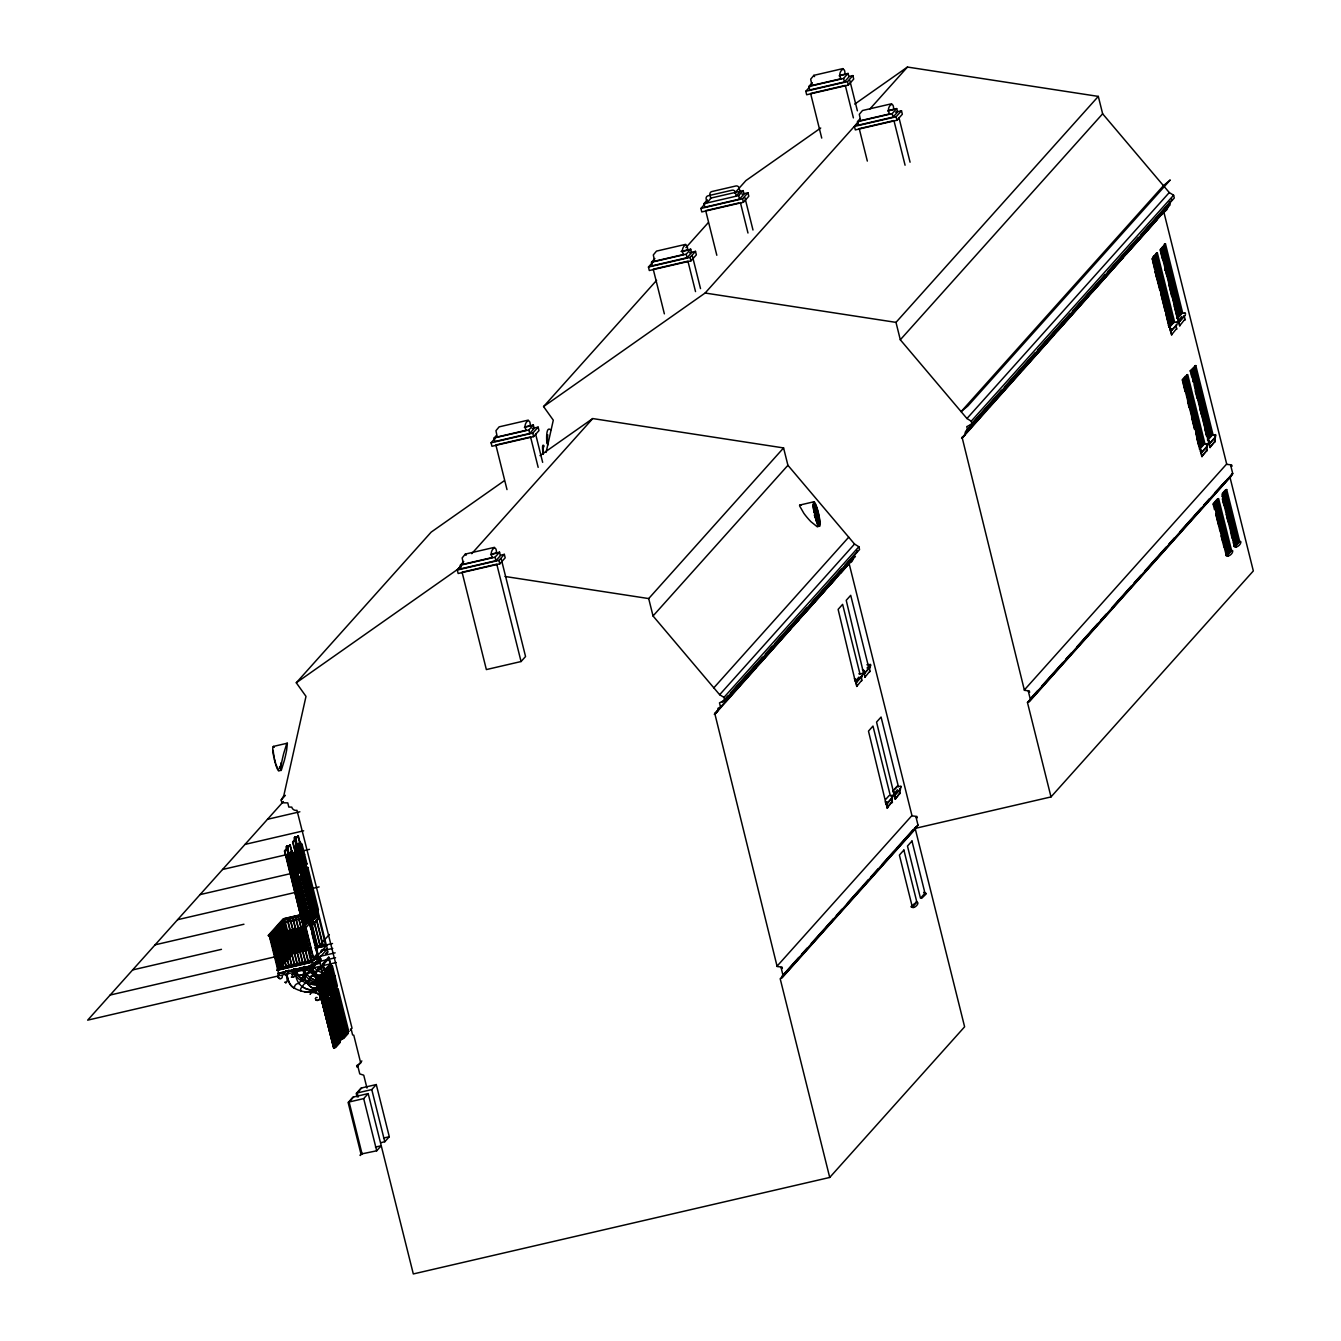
<?xml version="1.0" encoding="UTF-8"?>
<svg xmlns="http://www.w3.org/2000/svg" width="1341" height="1341" viewBox="0 0 1341 1341"><rect width="100%" height="100%" fill="white"/><g stroke="black" fill="none" stroke-linecap="round" stroke-linejoin="round"><path stroke-width="1.5" d="M311.933 917.261L294.551 847.562L297.031 844.796L295.623 836.667L295.255 839.315L292.941 841.897L311.833 917.68L312.084 919.557L311.917 918.518L310.374 919.96L310.089 918.753L317.7 911.411L316.426 912.232L317.23 911.645L317.817 913.154L317.499 912.282L316.124 913.539L316.878 911.729M858.978 677.054L855.29 681.446L838.125 609.384L842.617 604.355L859.967 673.92L858.827 673.785M866.923 664.75L868.063 664.885L850.714 595.32L846.221 600.332L863.084 671.204L863.755 673.467L864.794 673.216L864.275 671.12L863.386 672.411M885.412 801.13L885.647 803.192L886.535 801.901L887.34 802.806L885.412 801.13L868.482 731.113L872.974 726.084L890.323 795.649L892.788 795.179L893.089 796.386L891.078 795.917M893.911 791.643L892.771 791.508L897.28 786.48L898.403 786.614L881.071 717.049L876.561 722.078L895.201 799.102L900.314 792.799M1152.858 257.858L1171.481 334.881L1176.593 328.579M1160.954 248.823L1179.577 325.846L1184.69 319.544M1185.528 376.067L1182.159 379.838L1183.198 379.604L1201.838 456.627L1206.95 450.325L1202.458 455.337M1191.747 376.754L1190.255 370.803L1191.294 370.552L1209.934 447.576L1215.047 441.273L1210.554 446.302M546.089 452.42L553.297 420.186L543.574 406.574L656.604 280.353M361.852 1060.915L357.008 1067.05L356.656 1065.659L360.712 1063.027L353.773 1035.202L352.599 1034.917L351.225 1029.352L350.806 1030.441L350.504 1029.234L352.046 1028.245L296.981 810.316A4.325 4.258 41.8 0 1 291.768 807.114L288.818 807.064L287.779 802.89L281.878 802.773L281.191 799.99L283.789 795.716L305.999 696.381L296.294 682.77L431.165 532.126L504.3 480.732M322.779 974.823L322.544 975.846M279.716 766.432A9.722 1.492 77 0 0 280.772 767.655L281.426 763.733A15.606 1.408 -76.5 0 1 283.739 753.34L286.555 744.238A11.348 1.023 -76.5 0 1 287.376 743.333L286.656 750.088A15.606 1.408 -76.5 0 1 284.326 760.481L281.509 769.566A11.348 1.023 -76.5 0 1 280.688 770.488L281.074 767.303A9.722 1.492 77 0 0 280.99 762.811M817.356 523.795L817.457 523.61A9.722 1.492 77 0 0 816.485 514.357L815.579 513.637M840.807 573.026L849.155 563.706L912.031 815.881L916.875 816.434L917.227 817.826L915.937 816.82L918.015 825.151L915.065 828.051L964.615 1026.804L829.727 1177.448L413.313 1273.95L368.188 1093.585L352.918 1097.139L348.157 1102.587L360.997 1154.065L376.704 1150.796L381.196 1145.767L375.463 1147.091M380.978 1142.633L384.783 1141.744L389.292 1136.732L376.285 1084.551L361.014 1088.087L356.253 1093.535L357.092 1096.921M360.293 1155.523L361.869 1153.042M528.32 420.102L499.137 426.857L495.952 430.679L497.243 436.965L526.443 430.21C521.599 425.147 530.718 414.52 530.231 425.985L524.381 427.343M685.687 244.347L656.503 251.102L653.318 254.924L654.609 261.21L683.809 254.455C678.965 249.392 688.084 238.765 687.581 250.231L681.748 251.572M843.053 68.575L813.87 75.347L810.685 79.169L811.976 85.455L841.176 78.7C836.331 73.638 845.45 63.01 844.947 74.476L839.114 75.817M525.622 426.74L533.332 424.946L534.204 428.433L529.712 433.445L494.997 441.491L494.142 438.004L496.388 435.507M681.06 251.421L690.699 249.191L691.57 252.661L687.078 257.69L652.363 265.736L651.508 262.249L654.877 258.478M710.378 198.2L743.149 190.606L744.02 194.076L739.528 199.105L704.83 207.151L703.958 203.664L707.327 199.893M840.354 75.213L848.065 73.437L848.937 76.906L844.444 81.935L809.729 89.964L808.874 86.495L812.244 82.723M532.176 428.5L538.127 427.125L538.998 430.595L533.601 436.63L491.946 446.268L491.091 442.798L495.131 438.272M689.542 252.745L695.493 251.354L696.348 254.84L690.967 260.858L649.312 270.513L648.457 267.043L653.838 261.009M741.992 194.16L747.943 192.769L748.814 196.255L743.417 202.273L701.779 211.928L700.907 208.458L704.947 203.933M848.887 76.521L852.859 75.599L853.714 79.085L848.333 85.103L806.679 94.758L805.807 91.272L811.204 85.254M685.905 247.616L708.232 222.69M734.734 193.07L745.898 180.599L820.726 128.015M494.142 438.004L528.84 429.975L533.332 424.946M651.508 262.249L686.206 254.203L690.699 249.191M703.958 203.664L738.656 195.618L743.149 190.606M808.874 86.495L843.573 78.448L848.065 73.437M491.091 442.798L532.729 433.143L538.127 427.125M648.457 267.043L690.095 257.388L695.493 251.354M700.907 208.458L742.545 198.803L747.943 192.769M805.807 91.272L847.462 81.633L852.859 75.599M494.527 547.329L465.344 554.084L462.159 557.906L463.45 564.192L492.65 557.437C487.806 552.375 496.924 541.747 496.421 553.213L490.588 554.571M891.698 103.743L862.498 110.515L859.313 114.32L860.62 120.623L889.804 113.851C884.976 108.789 894.078 98.161 893.592 109.627L887.742 110.985M491.829 553.967L499.539 552.174L500.411 555.643L495.919 560.672L461.203 568.718L460.349 565.231L463.718 561.477M888.982 110.381L896.693 108.587L897.565 112.074L893.072 117.086L858.374 125.132L857.502 121.662L859.749 119.148M463.399 563.002L457.834 569.221L296.294 682.77M471.747 553.682L592.722 418.56L783.58 447.928L787.921 465.31L854.535 544.06L858.877 546.742L859.564 549.525L724.676 700.17L719.48 702.852L720.519 707.025L717.921 708.366A4.325 4.258 41.8 0 1 714.787 713.496L777.143 966.526L781.987 967.096L782.339 968.487L781.049 967.464L783.127 975.812L780.177 978.695L829.727 1177.448M543.574 406.574L705.131 293.025L860.017 120.036M869.773 109.124L907.455 67.05L1098.313 96.401L1102.637 113.801L1169.268 192.551L1173.61 195.216L1174.297 197.999L971.974 423.974L966.76 426.656L967.8 430.83L965.202 432.171A4.325 4.258 41.8 0 1 962.084 437.3L1024.423 690.33L1029.285 690.9L1029.62 692.291L1028.329 691.269L1030.408 699.616L1027.457 702.5L1051.009 796.923L914.897 828.453M500.361 555.258L504.333 554.353L505.188 557.822L499.807 563.84L458.153 573.495L457.281 570.026L461.338 565.5M895.537 112.141L901.487 110.767L902.359 114.236L896.961 120.271L855.323 129.909L854.452 126.44L859.849 120.405M460.349 565.231L495.047 557.202L499.539 552.174M857.502 121.662L892.201 113.616L896.693 108.587M281.191 799.99L285.365 795.33M457.281 570.026L498.936 560.37L504.333 554.353M854.452 126.44L896.09 116.784L901.487 110.767M283.387 801.549L87.668 1020.149L336.306 962.52M286.806 848.434L288.483 854.351L285.985 846.825L287.527 845.718L288.935 853.848L286.471 856.597L312.034 961.447L284.493 851.015L287.158 848.35L287.527 845.718M295.255 839.315L296.227 845.383L294.081 837.79L295.623 836.667M287.577 847.579L290.243 844.914L292.74 854.955M311.833 917.68L292.589 841.98L294.903 839.399M295.674 838.544L298.339 835.879L300.82 845.853M284.493 851.015L290.243 844.914M296.009 838.46L298.339 835.879M288.935 853.848L292.355 851.267L295.422 863.839M297.031 844.796L300.434 842.215L303.519 854.804M286.471 856.597L292.355 851.267M294.551 847.562L300.434 842.215M288.114 856.882L292.439 852.055M296.21 847.847L300.518 843.02M293.394 866.99L291.014 867.543L288.65 858.072L291.785 855.793L294.148 865.263L291.701 868.13L294.065 877.601L295.808 875.639L293.377 865.783L296.529 863.503L298.892 872.974L295.741 875.254L298.892 872.974M293.981 853.329L290.846 855.608L293.981 853.329L296.344 862.799L294.601 864.761L292.237 855.29M296.73 849.037L299.881 846.758L302.245 856.229L299.093 858.508L296.73 849.037L299.881 846.758M299.009 846.942L297.249 848.903L299.613 858.391L301.373 856.43L298.942 846.573L300.686 844.612L302.077 844.294L304.441 853.764L299.797 859.078L302.161 868.566L303.904 866.604L301.541 857.117M291.366 855.491L293.126 853.53L295.489 863.001L294.651 863.939M288.65 858.072L291.785 855.793M298.942 846.573L302.077 844.294M289.572 857.033L291.835 866.621L294.148 865.263M294.132 864.057L296.344 862.799M304.441 853.764L301.306 856.044L303.787 855.39L306.888 868.063M292.103 867.208L293.495 866.889L295.758 876.478L294.366 876.796L292.103 867.208L292.925 866.286L295.288 875.757L293.545 877.718L291.181 868.247L294.316 865.968L296.679 875.438L293.545 877.718M295.137 863.822L294.299 864.744L296.579 874.332L297.97 874.014L296.663 874.231M299.278 859.195L301.021 857.251L303.384 866.722L301.641 868.683L299.278 859.195L302.412 856.916L304.776 866.403L301.641 868.683M303.234 854.787L301.474 856.748L304.625 854.468L306.972 863.939L303.837 866.219L306.972 863.939M293.713 879.31L298.02 874.5M301.809 870.275L306.117 865.448M293.88 880.014L298.205 875.187M301.976 870.963L306.284 866.152M294.417 881.205L297.551 878.925L308.095 921.183L306.335 923.144L304.943 923.463L294.417 881.205L297.551 878.925M296.679 879.126L294.936 881.071L305.463 923.346L307.223 921.384L296.612 878.741L299.747 876.461L317.079 945.992M302.496 872.153L305.647 869.873L316.174 912.131L314.431 914.093L313.04 914.428L302.496 872.153L305.647 869.873M304.776 870.074L303.016 872.036L313.559 914.294L315.319 912.333L304.709 869.706L307.843 867.426L318.387 909.684L315.236 911.964M296.612 878.741L299.747 876.461M304.709 869.706L307.843 867.426M308.698 962.737L308.447 961.698L311.531 960.977L303.217 927.151L303.2 928.039L268.334 935.381L283.169 918.82L300.518 914.797M268.502 936.085L283.337 919.507L301.943 915.283M270.765 937.728L269.893 934.861L284.376 918.686L302.01 914.612M270.077 935.565L284.376 918.686M269.558 936.42L284.024 920.244L284.543 922.34L270.077 938.499M270.161 938.851L274.201 934.325M274.62 933.856L284.627 922.675L291.919 951.892L277.436 968.068M521.062 661.532L496.773 564.159L462.075 572.188L486.364 669.578L521.062 661.532L525.555 656.52L501.283 559.13M312.202 912.584L307.944 913.892M304.943 923.463L308.095 921.183M313.04 914.428L316.174 912.131M307.156 920.999L310.291 918.719L308.899 919.038M305.111 925.055L309.436 920.228M317.515 911.193L310.877 918.753L311.397 920.848L312.487 920.563M305.195 925.843L309.687 920.831M318.035 911.461L313.291 916.808L295.942 847.244M312.805 919.289L318.018 914.378M317.364 914.948L311.883 921.066L318.068 914.78M318.135 919.071L317.666 914.914L312.269 920.932L313.191 924.586L317.951 918.367M313.459 923.396L318.303 918.283M313.191 924.586L313.811 923.312M292.187 952.496L283.94 919.457L269.29 935.817L277.52 968.856L292.187 952.496L295.271 951.775L295.54 952.814M321.27 950.35L327.405 949.026L326.534 945.556L311.749 962.302L277.051 970.348L291.835 953.602L311.112 949.126M277.051 970.348L291.885 953.769L311.162 949.294M292.489 953.702L277.822 970.079L278.61 973.214M278.576 969.644L293.042 953.468M282.197 975.728L282.113 975.829A2.045 2.011 41.8 0 1 280.034 978.695A2.498 2.464 41.8 0 1 278.056 975.276A3.922 3.855 41.8 0 1 282.498 973.03A6.219 6.102 41.8 0 1 286.102 975.41A6.504 6.387 41.8 0 1 287.326 980.288A4.224 4.157 41.8 0 1 286.22 982.5L285.935 982.702M292.908 973.113L294.115 973.549M295.875 971.89L299.479 967.984A3.839 3.755 41.8 0 0 302.513 967.364M316.124 949.294L329.35 934.509M306.469 967.247L306.385 967.347A3.084 3.034 41.8 0 0 310.207 966.459M309.268 921.217L317.767 955.345L316.979 955.932L318.27 955.228L309.302 919.239M312.487 960.944L318.27 955.228M327.372 948.858L312.57 965.604L277.822 973.465L312.755 965.403M294.148 969.241A28.06 27.574 41.8 0 0 296.193 975.376A11.13 10.929 41.8 0 0 301.172 980.573L301.172 980.573A4.325 4.258 41.8 0 1 305.832 976.03L305.916 975.93A5.347 5.247 41.8 0 1 312.352 972.56L312.269 972.661A5.347 5.247 41.8 0 0 305.832 976.03M302.446 979.165L302.53 979.064A4.325 4.258 41.8 0 1 307.273 974.421A5.347 5.247 41.8 0 1 313.693 971.068L313.61 971.169A5.347 5.247 41.8 0 0 307.173 974.521A4.325 4.258 41.8 0 0 302.446 979.165A11.13 10.929 41.8 0 1 297.451 973.968A28.06 27.574 41.8 0 1 295.925 969.929M304.29 966.325A11.13 10.929 41.8 0 0 309.268 971.538L309.268 971.538A4.325 4.258 41.8 0 1 313.928 966.995L314.012 966.895A5.347 5.247 41.8 0 1 320.449 963.525L320.348 963.626A5.347 5.247 41.8 0 0 313.928 966.995M318.873 961.095L318.789 961.195A1.81 1.777 41.8 0 0 320.281 957.977A4.308 4.224 41.8 0 0 315.336 958.228M299.077 983.556L299.177 983.456A5.347 5.247 41.8 0 1 305.614 980.103L305.513 980.204M724.676 700.17L723.989 697.387L719.648 694.722L653.033 615.972L648.692 598.572L783.58 447.928M971.974 423.974L971.27 421.191L966.945 418.526L900.314 339.776L895.989 322.376L1098.313 96.401M321.387 1000.688L314.515 973.13L320.935 966.274L329.635 1000.822M329.819 991.569L322.611 964.095L328.679 957.323L333.875 976.533M314.515 973.13L320.935 966.274M322.611 964.095L329.014 957.239M321.605 1000.436L333.859 1048.109L314.833 973.884L320.683 967.347L327.372 993.145M329.467 991.636L341.955 1039.074L322.93 964.833L328.78 958.312L332.937 973.935M321.035 967.263L314.833 973.884M329.132 958.228L322.93 964.833M307.223 983.305L307.307 983.204A4.174 4.09 41.8 0 0 302.647 986.875A2.984 2.933 41.8 0 0 300.853 990.865L300.937 990.764M315.303 974.27L315.403 974.169A4.174 4.09 41.8 0 0 310.743 977.84A2.984 2.933 41.8 0 0 308.95 981.83L309.033 981.729M307.592 983.339L307.692 983.238A2.984 2.933 41.8 0 1 309.385 979.349A4.174 4.09 41.8 0 1 314.045 975.661L313.962 975.762A4.174 4.09 41.8 0 0 309.302 979.45A17.416 17.115 41.8 0 1 302.647 969.359A8.063 7.912 41.8 0 1 302.446 968.068M315.688 974.287L315.789 974.186A2.984 2.933 41.8 0 1 317.482 970.297A4.174 4.09 41.8 0 1 322.142 966.626L322.058 966.727A4.174 4.09 41.8 0 0 317.398 970.398A17.416 17.115 41.8 0 1 313.174 965.939M317.163 978.26L322.695 972.996L317.163 978.26L334.512 1047.824L339.944 1042.192L339.005 1042.795L328.361 1000.151L330.104 998.19L340.648 1040.448L337.496 1042.728L340.648 1040.448M325.26 969.225L330.791 963.961L325.26 969.225L342.609 1038.789L348.04 1033.157L347.101 1033.76L336.44 991.116L338.2 989.155L348.744 1031.413L345.592 1033.693M318.471 978.612L322.779 973.801M326.567 969.577L330.875 964.749M318.99 979.802L322.142 977.522L324.505 987.01L321.354 989.289L318.99 979.802L322.142 977.522M331.847 979.684L329.45 980.237L327.087 970.767L330.221 968.487L332.585 977.958L330.137 980.824L332.501 990.295L334.261 988.334L331.897 978.863M324.338 975.058L321.203 977.338L324.338 975.058L326.701 984.545L322.058 989.859L324.421 999.33L326.165 997.386L323.801 987.898M327.087 970.767L330.221 968.487M330.674 967.984L332.434 966.023L334.797 975.51L333.037 977.455L330.674 967.984L329.283 968.303L332.434 966.023M310.19 994.251L310.089 994.352A3.705 3.637 41.8 0 1 313.107 992.474A7.929 7.778 41.8 0 1 318.253 994.083A4.207 4.14 41.8 0 1 319.996 997.955A2.85 2.799 41.8 0 1 316.292 1000.302L315.269 998.525M314.599 983.959L315.655 983.456A2.011 1.978 41.8 0 1 317.046 986.775L316.828 986.808A3.705 3.637 41.8 0 1 319.845 984.948M318.186 985.3L318.27 985.199A3.705 3.637 41.8 0 1 319.761 983.791M324.924 977.773L325.025 977.673A3.705 3.637 41.8 0 1 327.942 975.896M317.18 987.647L317.264 987.546A3.487 3.436 41.8 0 1 314.213 989.96L314.129 990.06A19.21 18.875 41.8 0 1 304.29 988.032M653.033 615.972L787.921 465.31M900.314 339.776L1102.637 113.801M329.45 980.237L332.585 977.958M337.329 985.685L334.194 987.965L337.329 985.685L334.965 976.198L332.484 976.851L331.646 977.79L334.144 977.136L337.731 991.787M324.086 986.708L325.829 984.747L323.466 975.259L321.723 977.22L323.617 984.814M319.912 978.779L322.192 988.351L324.673 987.697L327.036 997.184L323.902 999.464L321.538 989.976L322.36 989.055M325.494 985.568L323.734 987.512L326.869 985.233L329.232 994.72L326.098 997M328.009 969.744L330.288 979.316L332.769 978.662L335.133 988.133L331.981 990.412L329.618 980.942L330.456 980.003M321.538 989.976L324.673 987.697M329.618 980.942L332.769 978.662M331.83 978.477L334.965 976.198M317.147 997.553L315.889 997.52M323.902 999.464L327.036 997.184M331.981 990.412L335.133 988.133M326.617 996.883L328.377 994.921L326.014 985.434M334.714 987.831L336.457 985.886L334.093 976.399M324.069 1001.057L328.377 996.229M332.149 992.005L336.474 987.194M324.237 1001.744L328.545 996.916M332.333 992.709L336.641 987.881M324.757 1002.934L327.908 1000.654L338.435 1042.912L336.692 1044.874L335.3 1045.192L324.757 1002.934L327.908 1000.654M332.853 993.899L336.004 991.619L346.531 1033.877L344.771 1035.839L343.397 1036.157L332.853 993.899L336.004 991.619M335.133 991.82L333.373 993.782L343.916 1036.04L345.66 1034.079L335.066 991.435L338.2 989.155M335.3 1045.192L338.435 1042.912M341.603 1039.141L322.946 964.011M334.512 1047.824L339.776 1041.974M342.609 1038.789L347.872 1032.922M814.758 514.123L815.931 512.815M813.384 505.725A9.722 1.492 77 0 1 815.697 511.96L814.942 514.089L813.132 506.864M816.267 513.486L814.942 514.827L816.652 522.135M713.831 687.832L848.719 537.188M353.605 1096.972L349.113 1102L362.12 1154.165M361.701 1087.937L357.209 1092.949L358.215 1096.972M719.648 694.722L854.535 544.06M966.945 418.526L1169.268 192.551M348.425 1102.151L363.696 1098.614L368.188 1093.585M356.522 1093.116L371.775 1089.579L376.285 1084.551M723.989 697.387L858.877 546.742M971.27 421.191L1173.61 195.216M722.246 702.198L727.811 695.996M730.594 692.878L762.576 657.157M765.359 654.056L772.315 646.295M775.098 643.194L807.081 607.473M811.255 602.813L841.846 568.634M844.629 565.533L857.134 551.553L856.782 550.162M969.543 426.019L1001.626 390.164M1004.426 387.046L1035.118 352.767M1037.917 349.649L1070.001 313.811M1072.8 310.693L1104.883 274.838M1107.683 271.72L1138.375 237.441M1141.174 234.323L1171.866 200.044L1171.514 198.652M728.163 696.633L730.946 693.532M736.511 687.313L740.685 682.653M771.276 648.491L776.841 642.272M806.042 609.652L811.607 603.45M817.155 597.231L819.938 594.13M840.807 570.83L844.981 566.17M965.721 431.316L971.303 425.08M1000.604 392.343L1006.186 386.124M1035.487 353.387L1039.677 348.71M1070.369 314.431L1074.56 309.754M1103.861 277.034L1109.443 270.798M1138.744 238.061L1142.934 233.384M724.174 701.98L731.13 694.219M736.678 688.017L742.244 681.798M749.2 674.037L754.765 667.818M760.33 661.599L764.487 656.956M770.052 650.737L777.009 642.976M783.965 635.198L788.139 630.538M795.096 622.777L799.253 618.117M804.818 611.915L811.774 604.137M817.34 597.935L822.905 591.716M829.844 583.955L834.018 579.295M839.583 573.076L845.148 566.874M850.714 560.655L853.312 556.85L855.407 556.364L714.787 713.496M965.889 432.003L971.471 425.767M978.461 417.99L984.043 411.754M991.016 403.959L993.798 400.842M999.38 394.606L1006.353 386.811M1013.343 379.017L1018.925 372.781M1024.507 366.546L1028.681 361.886M1034.263 355.65L1041.236 347.855M1046.818 341.62L1052.4 335.384M1059.39 327.59L1063.564 322.913M1069.146 316.677L1074.728 310.441M1081.718 302.664L1087.3 296.428M1094.273 288.633L1097.055 285.516M1102.637 279.28L1109.61 271.485M1116.6 263.691L1122.182 257.455M1127.764 251.236L1131.938 246.56M1137.52 240.324L1144.493 232.529M1150.075 226.294L1155.657 220.058M1162.647 212.264L1167.525 206.196A4.325 4.258 41.8 0 1 1164.407 211.325L962.251 438.004M966.258 432.64L1170.123 204.855L1169.436 202.072M714.267 714.351L719.832 708.149M725.397 701.93L755.989 667.768M760.163 663.108L790.754 628.929M793.537 625.828L799.085 619.626M803.259 614.966L825.52 590.107M828.302 587.006L835.242 579.245M961.564 438.172L985.283 411.67M989.457 406.994L1020.166 372.714M1022.948 369.596L1053.657 335.3M1057.831 330.624L1088.54 296.344M1092.714 291.668L1123.423 257.388M1126.205 254.27L1156.914 219.974M1161.088 215.314L1164.575 212.029M714.971 714.2L849.674 562.851A4.325 4.258 41.8 0 0 852.792 557.705L853.496 557.554M1152.942 256.852L1157.35 252.846L1174.699 322.41L1173.559 322.276L1169.067 327.288L1166.15 315.118M1152.07 258.696L1157.35 252.846M1160.166 249.661L1165.446 243.794L1182.779 313.358L1181.656 313.224L1177.163 318.253L1178.286 318.387M1153.009 258.981L1153.83 258.042L1155.724 265.635M1154.283 257.539L1156.043 255.595L1158.406 265.065L1156.646 267.027M1161.088 249.946L1161.926 249.007L1164.29 258.495L1163.452 259.416M1162.379 248.504L1164.139 246.543L1166.502 256.03L1164.742 257.992L1166.352 257.539L1168.715 267.01L1167.24 267.429M1154.35 257.925L1152.606 259.886L1154.97 269.373L1156.713 267.412L1155.339 267.731M1154.802 257.422L1156.562 255.461L1158.926 264.948L1157.166 266.909L1154.802 257.422L1153.411 257.74M1162.898 248.387L1164.659 246.426L1167.022 255.913L1165.262 257.858L1162.898 248.387L1161.507 248.705M1155.372 268.451L1156.193 267.529M1155.54 269.155L1156.378 268.217L1158.741 277.704M1156.814 267.714L1158.574 265.769L1160.937 275.24L1159.177 277.201M1163.636 260.12L1164.457 259.182L1166.352 266.758M1164.91 258.679L1166.67 256.718L1169.034 266.205L1168.195 267.127L1165.748 257.757L1168.195 267.127M1157.333 267.597L1159.093 265.635L1161.457 275.123L1159.697 277.084L1157.333 267.597L1155.959 267.915M1165.43 258.562L1167.19 256.6L1169.553 266.088L1167.793 268.032L1165.43 258.562L1164.038 258.88M1165.094 268.586L1166.938 276.212M1156.981 279.666L1157.819 278.727M1165.078 270.614L1165.899 269.692M1159.261 277.587L1157.501 279.531L1155.137 270.061L1156.897 268.099L1154.417 268.753M1167.341 268.535L1165.597 270.496L1163.234 261.026L1164.977 259.064L1162.597 259.618M1157.669 281.124L1161.976 276.313L1156.395 253.868M1165.765 272.089L1170.073 267.278L1164.491 244.833M1157.836 281.828L1162.161 277L1173.392 322.041L1169.067 326.869M1165.932 272.793L1170.257 267.965L1181.488 313.006L1177.163 317.834L1174.23 306.083M1157.853 283.135L1159.596 281.174L1170.14 323.432L1168.38 325.394M1168.145 271.636L1169.905 269.675L1180.432 311.933L1178.689 313.895M1162.329 278.593L1160.568 280.554L1171.112 322.812L1169.721 323.131L1172.855 320.851L1162.329 278.593L1160.937 278.911M1167.273 271.837L1170.425 269.558L1180.952 311.816L1177.817 314.096L1180.952 311.816M1170.592 322.93L1172.336 320.985L1161.809 278.71M1168.899 325.276L1170.659 323.315L1169.268 323.634M1171.112 322.812L1172.855 320.851M1170.274 326.416L1173.66 322.645L1156.311 253.08M1177.247 318.622L1181.739 313.61L1164.407 244.045L1165.446 243.794M859.967 673.92L862.431 673.433L862.28 676.032L855.843 682.753M868.063 664.885L870.527 664.398L870.829 665.605L868.817 665.136L869.136 665.991L868.465 664.432M1174.699 322.41L1177.163 321.924L1177.465 323.131L1176.493 322.427M1182.779 313.358L1185.26 312.889L1185.561 314.096L1184.589 313.375M867.057 668.019L869.856 664.901L870.376 666.997L863.939 673.702M1181.79 316.493L1178.119 320.901M1170.442 330.925L1171.431 330.741L1170.911 328.646L1170.023 329.936M1178.538 321.89L1179.527 321.706L1179.007 319.611L1179.812 320.499L1177.884 318.84M869.337 667.684L869.974 667.131L864.275 673.635L865.196 677.272L863.805 673.417M1170.576 331.227L1177.012 324.522L1170.911 331.143L1171.833 334.797M1178.622 322.242L1185.109 315.47M1184.706 315.604L1179.007 322.108L1179.929 325.762M855.139 680.407L856.748 686.408L861.877 680.105M864.844 677.356L869.957 671.053M861.693 680.876L861.576 676.635M869.789 671.841L869.672 667.6M1184.522 320.315L1185.31 319.745L1184.019 315.772M856.748 686.408L857.033 685.201M865.196 677.272L865.113 676.166M1176.778 329.283L1175.973 325.209M1190.255 370.803L1195.786 365.54L1213.136 435.104L1212.013 434.97L1207.503 439.982L1208.643 440.116M1190.523 371.39L1195.786 365.54M1183.349 380.71L1184.187 379.788L1186.55 389.259L1184.79 391.22M1184.639 379.285L1185.461 378.363L1187.824 387.834M1191.445 371.675L1192.283 370.753L1194.647 380.224L1193.808 381.146M1192.736 370.25L1193.557 369.311L1195.921 378.799M1182.946 381.632L1184.706 379.671L1183.315 379.989L1185.209 387.566M1186.919 377.207L1185.159 379.168L1187.523 388.639L1189.266 386.677L1186.919 377.207L1185.528 377.525M1191.043 372.58L1192.803 370.619L1191.411 370.954M1194.999 368.172L1193.255 370.116L1195.619 379.604L1197.362 377.642L1194.999 368.172L1193.624 368.49M1187.053 387.935L1189.266 386.677M1187.003 388.756L1188.746 386.811L1186.383 377.324M1195.099 379.721L1196.842 377.76L1194.479 368.289M1185.897 390.885L1186.718 389.963L1189.081 399.434L1188.26 400.372M1187.171 389.46L1188.931 387.499L1191.294 396.97L1189.534 398.931M1193.993 381.85L1194.814 380.928L1197.178 390.399L1195.434 392.36M1195.267 380.425L1196.105 379.486L1198.468 388.974L1196.189 379.386M1185.494 391.79L1187.238 389.845L1184.757 390.499M1187.69 389.343L1189.45 387.381L1191.814 396.852L1190.054 398.813L1187.69 389.343L1186.299 389.661M1193.591 382.755L1195.334 380.794L1192.853 381.447M1198.15 389.778L1199.91 387.817L1197.547 378.346L1195.786 380.291L1198.15 389.778L1196.759 390.097L1199.072 388.739L1196.708 379.268L1194.228 379.922M1195.485 391.522L1197.697 390.281L1195.954 392.243L1194.06 384.649M1195.803 391.706L1195.401 390.365M1197.63 389.896L1199.39 387.935L1197.027 378.464M1188.025 402.87L1192.333 398.042L1186.751 375.614M1196.122 393.835L1200.43 389.007L1194.831 366.579M1190.406 402.417L1192.149 400.456L1202.693 442.714L1200.933 444.676M1198.502 393.382L1200.245 391.421L1210.789 433.679L1209.029 435.641M1190.473 402.803L1188.729 404.747L1194.747 428.902M1190.925 402.3L1192.685 400.339L1203.212 442.597L1201.469 444.558L1190.925 402.3L1189.534 402.618M1199.022 393.248L1200.765 391.304L1211.309 433.562L1209.548 435.507L1199.022 393.248L1197.63 393.584M1201.57 414.838L1199.709 408.234M1206.816 436.11L1196.809 395.712L1198.569 393.751L1197.178 394.07M1199.256 447.006L1201.016 445.061L1199.625 445.38M1207.353 437.971L1209.113 436.009L1207.721 436.345M894.983 788.625L897.095 786.262M1199.424 448.598L1203.749 443.787L1192.518 398.746L1190.406 401.11L1201.62 446.151M1207.52 439.563L1211.828 434.752L1200.597 389.711L1198.485 392.058L1209.716 437.099M885.814 799.286L889.184 795.531M1200.631 448.145L1204 444.374L1186.668 374.81M1208.727 439.11L1212.096 435.339L1194.747 365.775M898.403 786.614L900.884 786.128L901.186 787.351L900.197 786.631M1200.547 449.168L1199.407 449.034L1203.916 444.005L1207.52 443.653L1207.822 444.86L1205.794 444.391M1213.136 435.104L1215.617 434.618L1215.918 435.825L1213.89 435.356M897.414 789.748L893.743 794.157M892.05 802.605L892.117 795.682M894.112 795.196L895.151 794.962L894.631 792.866L895.436 793.755L893.508 792.095M899.643 789.028L900.733 788.726L894.631 795.364L895.537 799.018M1200.798 452.671L1201.787 452.487L1201.268 450.392L1200.379 451.666M1208.844 443.687L1209.884 443.435L1209.364 441.34L1208.476 442.631M886.2 804.483L891.547 798.063M894.279 795.448L900.414 789.212M1200.882 453.023L1206.967 446.385M1208.979 443.972L1215.063 437.35M892.637 797.761L886.535 804.399L887.457 808.053L885.496 802.136M1206.833 444.156L1207.369 446.251L1201.268 452.889L1202.173 456.543M1214.929 435.121L1215.449 437.216L1209.364 443.854L1210.269 447.492M887.105 808.137L891.882 801.918M895.201 799.102L899.962 792.883M887.373 806.947L892.218 801.834M900.146 793.57L900.029 789.346M1206.783 451.096L1206.665 446.855L1206.598 450.408M1214.879 442.061L1214.762 437.82L1214.695 441.357M887.457 808.053L887.725 806.863M892.402 802.538L891.933 798.381M777.059 966.174L911.947 815.529M1024.34 689.978L1226.663 464.003M782.088 976.047L798.767 957.407M801.549 954.306L807.114 948.087M811.288 943.427L833.532 918.585M836.315 915.484L841.88 909.265M847.445 903.046L868.298 879.763M871.08 876.645L878.037 868.884M882.21 864.224L912.802 830.062M1030.776 698.292L1037.75 690.514M1041.94 685.838L1062.86 662.454M1065.659 659.336L1071.241 653.101M1076.823 646.865L1097.743 623.498M1100.542 620.38L1106.124 614.144M1111.706 607.909L1131.234 586.084M1134.033 582.966L1141.007 575.188M1145.18 570.512L1166.117 547.128M1168.916 544.01L1174.498 537.775M1180.08 531.539L1201 508.172M1203.799 505.054L1209.381 498.818M1214.963 492.583L1232.748 473.641L1230.669 465.293L1231.96 466.316L1231.608 464.925L1226.764 464.355L1163.887 212.196M782.691 975.779L823.29 930.553M826.073 927.452L859.179 890.357M863.353 885.697L893.944 851.535M896.727 848.434L916.188 826.676M1027.457 702.5L1053.708 673.098M1055.367 671.338L1087.199 635.684M1090.25 632.382L1122.082 596.728M1123.741 594.968L1156.965 557.772M1158.624 556.012L1190.456 520.358M1193.507 517.056L1225.339 481.402M1226.998 479.642L1231.172 476.206L1231.708 473.876M783.127 975.812L918.015 825.151M1030.408 699.616L1232.748 473.641M782.339 977.086L917.227 826.442M1029.637 700.907L1231.96 474.932M781.568 978.377L916.456 827.732M1028.849 702.181L1231.172 476.206M1222.288 493.522L1225.657 489.75L1238.665 541.932L1235.296 545.686M1213.337 504.4L1218.617 498.55L1231.625 550.715L1227.116 555.744L1214.108 503.562M1215.549 503.261L1217.293 501.299L1229.261 549.29M1213.856 505.591L1215.617 503.646L1214.225 503.965M1217.812 501.182L1216.069 503.143L1228.038 551.134L1229.781 549.173L1217.812 501.182L1216.438 501.5M1221.953 496.556L1223.713 494.594L1222.322 494.913M1225.909 492.13L1224.165 494.091L1236.134 542.099L1237.877 540.138L1225.909 492.13L1224.517 492.465M1233.435 542.636L1233.737 544.077M1225.992 555.191L1230.317 550.363M1234.089 546.156L1238.413 541.328M912.4 905.862L914.612 903.381M1232.731 550.883L1230.468 550.615L1226.009 555.593C1228.976 558.158 1236.352 550.346 1230.284 549.894M1240.827 541.848L1238.548 541.58L1234.106 546.541C1237.072 549.123 1244.448 541.311 1238.38 540.859M1227.199 554.721L1230.585 550.967L1217.578 498.785L1213.069 503.814L1214.577 509.831M1051.009 796.923L1253.332 570.948L1229.798 476.524M854.737 104.112L907.455 67.05M540.004 455.622L592.722 418.56M360.159 1155.003L362.053 1153.763M279.498 767.102A9.722 1.492 77 0 0 280.235 767.773L280.554 767.421A9.722 1.492 77 0 0 280.705 766.449M738.472 203.027L705.684 210.621L716.815 255.259M1163.267 246.744L1164.659 246.426M1162.429 247.683L1163.82 247.364L1166.184 256.835M1162.345 247.783L1163.737 247.465L1166.1 256.936M1161.055 249.208L1162.446 248.89L1160.703 250.851L1163.066 260.322L1164.809 258.36L1163.418 258.696M1160.133 250.247L1161.624 249.812L1163.988 259.299L1161.524 249.912M1155.171 255.796L1156.562 255.461M1152.053 259.282L1153.528 258.863L1155.791 268.435M1165.631 256.232L1167.022 255.913M1164.709 257.254L1167.19 256.6M1162.681 260.422L1164.156 259.986L1166.519 269.474L1165.044 269.893M1157.534 265.267L1158.926 264.948M1156.612 266.289L1159.093 265.635M1156.78 266.993L1158.255 266.574L1160.619 276.045L1159.144 276.464M1154.584 269.457L1156.059 269.038L1158.339 278.61M1168.162 266.406L1169.553 266.088M1169.034 269.876L1170.425 269.558M1166.821 272.34L1168.212 272.022L1166.469 273.983L1176.996 316.241L1178.756 314.28L1177.364 314.599M1160.066 275.441L1161.457 275.123M1158.423 278.509L1156.948 278.928L1155.054 271.351L1159.747 289.907M1158.741 281.375L1160.116 281.057L1158.373 283.018L1168.397 323.265M1184.69 378.464L1186.081 378.128L1188.444 387.616M1184.606 378.548L1185.997 378.229L1188.344 387.717M1197.362 377.642L1195.149 378.9L1197.547 378.346M1195.049 379L1196.44 378.665L1194.077 369.194L1196.541 378.581M1193.775 380.425L1195.166 380.106L1193.406 382.068L1191.512 374.474M1186.969 388.035L1189.45 387.381M1186.131 388.957L1188.612 388.303L1190.976 397.791L1189.501 398.21M1185.679 389.46L1187.07 389.141L1185.31 391.103L1183.433 383.526M1198.519 388.136L1199.91 387.817M1195.384 391.622L1196.876 391.203L1194.513 381.732M1200.765 391.304L1199.39 391.622L1201.385 399.668M1190.422 397.171L1191.814 396.852M1192.685 400.339L1191.294 400.657L1193.289 408.703M800.024 505.004L813.903 501.785M816.099 512.782L815.177 512.078A9.722 1.492 77 0 0 814.507 509.798M814.322 515.045L816.82 522.085M1209.917 433.881L1211.309 433.562M1215.449 437.216L1215.147 437.686M1201.821 442.916L1203.212 442.597M1207.369 446.251L1207.051 446.737M273.363 746.434L287.259 743.216M1237.877 540.138L1236.486 540.457L1234.491 532.461M1234.29 542.921L1235.681 542.602M1228.406 549.492L1229.781 549.173M1226.194 551.956L1227.585 551.637L1225.825 553.598L1223.83 545.603M869.337 667.231L870.376 666.997M861.24 676.266L862.28 676.032M861.24 676.719L861.894 676.166L856.195 682.67L857.1 686.324M267.513 819.284L299.864 811.791M245.034 844.394L303.653 830.8M299.764 845.635L301.256 845.216M297.568 848.099L299.043 847.68L301.323 857.251M222.556 869.488L287.242 854.502M291.282 853.563L295.322 852.625M301.39 851.233L309.486 849.356M291.684 854.686L293.159 854.251M289.472 857.134L290.947 856.715L293.226 866.303M304.625 854.468L302.127 855.122L299.864 845.534M302.412 856.916L299.931 857.586L297.652 847.998M299.093 858.508L301.49 857.955M296.529 863.503L294.048 864.157L290.963 851.585M293.21 865.079L295.69 864.425L298.825 877.249M291.835 866.621L294.316 865.968M304.759 865.196L306.15 864.861L304.675 865.297L302.396 855.709M303.384 866.722L304.776 866.403M302.463 867.744L303.854 867.426L301.574 857.854L300.2 858.173L302.463 867.744L303.938 867.325M200.077 894.598L288.918 874.014M295.288 875.757L296.679 875.438M294.467 876.696L295.858 876.377M177.599 919.708L294.836 892.536M311.011 888.798L319.091 886.921M155.12 944.818L243.945 924.234M316.996 910.003L318.387 909.684M307.894 913.238L311.816 912.333M300.954 916.238L298.54 916.808L299.06 918.887L301.474 918.334M311.933 913.69L309.536 914.26L310.056 916.339M301.557 918.686L299.16 919.239L306.435 948.456M269.893 934.861L303.217 927.151M268.334 935.381L303.032 927.352M270.161 936.353L272.558 935.8M272.894 935.716L275.307 935.163L283.186 966.811L280.789 967.364L272.156 933.504L280.453 967.448L278.04 968.001L269.927 936.001M278.056 934.526L275.643 935.079L283.538 966.727L285.935 966.174L277.235 930.939M280.789 933.889L278.392 934.442L278.911 936.538L281.308 935.968M281.141 933.805L283.538 933.252M283.89 933.168L286.287 932.615M286.639 932.531L289.036 931.978L289.555 934.057L287.158 934.627M132.625 969.929L221.466 949.344M270.681 938.449L273.078 937.879M273.43 937.812L275.827 937.242M276.162 937.175L278.576 936.605M281.66 935.901L284.057 935.331M284.409 935.264L286.806 934.694M270.765 938.784L273.162 938.231M273.514 938.147L275.911 937.594M276.263 937.51L278.66 936.957M281.409 936.32L278.995 936.873L286.287 966.09L288.684 965.537L279.464 928.458M281.744 936.236L284.158 935.683M284.493 935.599L286.89 935.046M287.242 934.962L289.639 934.409L296.931 963.626L294.534 964.179L284.309 923.044M309.017 948.59L295.623 951.691L295.892 952.73M315.101 947.182L322.745 945.405L323.013 946.444M110.146 995.039L308.262 949.126M318.37 946.796L332.518 943.511M326.534 945.556L314.967 948.238L326.584 945.723M321.354 950.601L327.221 949.227M326.751 949.814L332.769 948.422M319.141 956.552L335.149 952.848M277.52 968.856L280.621 968.152L280.872 969.191M312.034 961.447L284.845 850.932M277 970.163L311.883 961.933M313.509 962.838L335.535 957.725M330.121 967.381L331.596 966.962M327.925 969.845L329.4 969.409M323.499 975.997L322.024 976.416L324.388 985.886L326.869 985.233M319.829 978.88L321.304 978.461M333.406 975.829L334.797 975.51M326.701 984.545L323.567 986.825L326.047 986.171M323.835 988.635L322.46 988.954L324.723 998.525L326.114 998.207L320.667 976.147M321.354 989.289L323.751 988.736M336.507 986.607L335.015 987.026L333.222 979.349M332.903 989.39L334.295 989.071M335.066 991.435L336.44 991.116M327.858 995.039L329.232 994.72M328.411 995.642L326.936 996.061L324.656 986.49M324.824 998.425L326.198 998.106M330.104 998.19L326.969 1000.47L328.361 1000.151M348.744 1031.413L347.353 1031.732L336.155 987.026M346.531 1033.877L345.14 1034.196L334.613 991.938M383.56 1138.056L389.292 1136.732M285.683 982.651L284.828 982.148L286.019 982.601M323.114 974.605L323.751 974.421A2.011 1.978 41.8 0 1 325.142 977.723A4.124 4.04 41.8 0 1 323.583 978.829A4.124 4.04 41.8 0 0 325.058 977.824A2.011 1.978 41.8 0 0 323.65 974.521M315.034 983.64L315.554 983.556A2.011 1.978 41.8 0 1 316.962 986.859A4.124 4.04 41.8 0 1 311.665 987.596A15.891 15.606 41.8 0 1 305.212 979.366A13.259 13.024 41.8 0 1 306.301 968.386A4.308 4.224 41.8 0 1 312.202 967.012A1.81 1.777 41.8 0 1 310.777 970.13L310.777 970.13A1.81 1.777 41.8 0 0 312.202 967.012M327.355 975.477L328.377 975.326M319.259 984.512L320.281 984.361M312.419 992.139L313.442 991.988M1169.067 327.288L1170.19 327.422M862.431 669.762L863.554 669.897M854.334 678.814L855.474 678.948M926.095 893.357L923.647 892.368L926.229 893.877L921.636 898.336M915.735 902.124C921.753 901.303 913.607 910.807 911.109 906.382M911.277 907.103L913.556 907.371M705.131 293.025L895.989 322.376M505.037 576.479L648.692 598.572M292.422 975.125L291.651 974.521L293.042 974.873A4.224 4.157 41.8 0 0 294.148 972.644A6.504 6.387 41.8 0 0 293.612 968.889M1169.788 327.875L1171.716 329.551L1170.911 328.646M1208.241 440.569L1210.169 442.245L1209.364 441.34M1200.145 449.621L1202.072 451.28L1201.268 450.392M863.151 670.349L865.079 672.025L864.275 671.12M855.055 679.401L856.681 679.853L856.497 682.636M813.87 75.347L814.574 76.605M465.344 554.084L466.048 555.342M1233.921 545.837L1236.368 546.81M1225.825 554.872L1228.272 555.845M801.03 505.289L800.46 505.054A11.348 2.095 50.1 0 0 799.638 505.959L803.913 513.402A15.606 2.883 50.1 0 0 810.886 521.649L817.239 526.762A11.348 2.095 50.1 0 0 818.077 526.342M315.755 999.833L316.392 1000.202A2.85 2.799 41.8 0 0 319.996 997.955M319.208 971.353L317.482 970.297L319.124 971.454A19.21 18.875 41.8 0 0 324.002 973.03M312.47 978.896A19.21 18.875 41.8 0 0 317.264 980.556A19.21 18.875 41.8 0 1 312.386 978.997L310.643 977.941A17.416 17.115 41.8 0 1 303.988 967.85A8.063 7.912 41.8 0 1 303.787 966.576M311.028 980.489L309.302 979.45L311.112 980.388A19.21 18.875 41.8 0 0 318.42 982.417M1225.741 490.555L1238.548 541.58M1225.389 492.264L1237.357 540.255M1166.268 257.64L1168.631 267.11M1196.625 379.369L1198.988 388.84M1163.301 247.482L1165.664 256.952M1172.537 283.974L1174.548 292.02M1175.554 296.043L1178.571 308.112M1193.658 369.211L1196.021 378.698M1202.391 403.691L1205.408 415.76M1206.414 419.783L1209.414 431.869M1226.512 500.461L1229.513 512.463M1230.502 516.453L1233.502 528.455M1163.217 247.582L1165.58 257.053M1168.665 271.519L1179.208 313.777M1168.145 270.329L1179.376 315.37M1223.629 492.901L1236.301 543.692L1223.545 493.002M1168.045 270.429L1179.275 315.47M1198.401 392.159L1209.632 437.2M1167.693 272.139L1178.236 314.397M1198.049 393.885L1208.576 436.143M1223.193 494.712L1235.162 542.719M1191.965 371.558L1194.328 381.028L1191.881 371.658M1164.055 260.087L1166.419 269.575M1194.412 381.833L1196.775 391.304M1222.456 498.55L1230.937 532.561M1231.926 536.551L1233.921 544.563M1160.401 251.035L1162.379 258.997M1168.866 284.543L1171.732 296.512M1195.686 392.544L1197.161 398.478M1205.073 429.774L1206.514 436.043M1222.439 499.422L1223.964 505.523M1226.311 514.341L1228.021 521.766M1230.552 531.924L1232.061 538.026M1205.039 444.139L1187.707 374.575L1182.427 380.442L1185.142 391.756M1217.662 499.59L1230.468 550.615M1155.724 256.399L1158.088 265.87L1155.64 256.5M1158.171 266.675L1160.535 276.145M1188.528 388.404L1190.892 397.891M1155.204 256.517L1157.568 265.987M1160.099 276.162L1157.736 266.691L1160.015 276.263M1163.452 288.986L1164.943 295.02M1167.458 305.077L1168.966 311.112M1185.561 378.263L1187.925 387.733M1190.456 397.908L1188.092 388.421L1190.372 398.009M1194.295 412.726L1197.312 424.812M1198.318 428.835L1201.318 440.904M1218.433 509.496L1221.416 521.498M1222.422 525.504L1225.406 537.506M1155.121 256.617L1157.484 266.088M1154.283 256.232L1159.864 278.677M1160.049 279.364L1171.28 324.405M1184.623 377.978L1190.221 400.406L1184.539 378.078M1228.205 552.727L1215.533 501.953L1228.105 552.827M1154.182 256.332L1159.781 278.777M1159.948 279.464L1171.179 324.505M1190.305 401.21L1201.536 446.251M1189.953 402.92L1200.497 445.178M1215.097 503.763L1227.065 551.754M1183.868 380.593L1186.148 390.181M1186.416 390.767L1188.679 400.339M1155.506 268.418L1157.4 276.011M1160.736 289.421L1163.753 301.507M1164.759 305.53L1167.76 317.599M1186.332 392.058L1188.227 399.635L1189.601 399.316L1187.858 401.277L1185.964 393.701M1191.596 413.179L1194.613 425.248M1195.602 429.271L1198.619 441.357M1215.717 509.966L1217.226 515.967M1221.215 531.958L1222.707 537.959M1195.753 432.925L1199.072 446.536M1215.851 513.603L1218.852 525.588M1219.841 529.594L1222.841 541.596M1152.539 260.573L1154.4 268.049M1160.77 293.578L1165.161 311.196M1187.59 401.579L1189.098 407.664M1191.613 417.269L1194.479 429.254M1196.977 438.809L1198.938 446.654M1215.868 514.558L1219.924 530.818M1221.081 535.914L1223.981 547.061M898.939 117.572L910.07 162.211M896.09 116.784L896.961 120.271M892.201 113.616L893.072 117.086M905.074 165.211L893.944 120.573L859.229 128.619L867.325 161.071M849.808 80.393L857.385 110.817M847.462 81.633L848.333 85.103M843.573 78.448L844.444 81.935M853.396 117.874L845.299 85.405L810.601 93.451L821.731 138.089M744.892 197.563L752.988 230.015M742.545 198.803L743.417 202.273M738.656 195.618L739.528 199.105M740.4 202.575L747.976 233.016M813.417 508.708L814.222 512.43M886.535 801.901L886.837 804.365M692.442 256.148L700.522 288.617M690.095 257.388L690.967 260.858M686.206 254.203L687.078 257.69M695.526 291.6L687.933 261.16L653.235 269.206L664.365 313.844M535.579 433.931L542.652 462.343M532.729 433.143L533.601 436.63M528.84 429.975L529.712 433.445M538.16 467.355L530.567 436.931L495.868 444.961L506.999 489.599M498.936 560.37L499.807 563.84M495.047 557.202L495.919 560.672M371.775 1089.579L384.783 1141.744M366.965 1088.071L363.746 1075.197L359.757 1073.906L357.678 1065.575M303.753 854.67L306.117 864.14L304.357 866.102L302.463 858.525M307.877 872.036L310.844 883.954M313.258 893.626L316.057 905.309M317.867 911.662L317.867 910.774L326.198 944.617L323.097 945.321L323.349 946.377M338.72 995.76L340.212 1001.727M344.101 1017.333L345.576 1023.267M346.414 1027.055L348.14 1033.525L343.648 1038.537L326.299 968.973M300.686 844.612L303.049 854.083M303.703 856.681L305.597 864.258M306.452 867.744L316.493 907.991M333.574 976.516L335.468 984.11M305.295 863.788L306.284 867.778M317.499 912.282L325.327 944.081L322.93 944.634L316.61 919.306M328.679 957.323L331.126 967.146M335.837 986.322L336.859 990.362M363.696 1098.614L376.704 1150.796M297.987 835.963L302.647 855.005M302.915 855.592L305.932 867.862M330.741 967.163L333.004 976.734M333.272 977.338L335.535 986.909M335.82 987.11L336.809 991.083M300.334 846.255L302.697 855.726M302.865 856.413L305.228 865.9M306.1 869.37L316.627 911.645M333.222 978.159L335.585 987.63M316.459 912.534L316.979 914.629M330.204 967.28L332.484 976.851M332.35 978.36L334.244 985.937M304.172 868.515L305.547 874.483M314.431 909.634L315.319 913.657M328.763 967.112L331.663 978.997M298.49 847.076L300.853 856.547M304.256 870.208L314.8 912.467M328.847 968.805L331.21 978.293M331.847 980.874L333.741 988.468M316.258 919.39L322.578 944.718L320.181 945.271L314.347 921.887M298.171 847.881L300.451 857.452M300.719 858.056L302.982 867.627M328.528 969.61L330.808 979.198M331.059 979.785L333.339 989.373M298.121 848.702L300.485 858.19M300.652 858.877L303.016 868.365M303.887 871.834L314.431 914.093M328.478 970.448L330.841 979.919M331.009 980.623L333.373 990.094M334.244 993.58L344.771 1035.839M313.995 921.971L319.829 945.355L317.431 945.908L310.14 916.691M311.917 918.518L313.526 924.502M295.657 863.705L298.02 873.175L296.26 875.137L293.897 865.666M305.228 902.946L306.804 909.248M332.065 1010.561L333.607 1016.729M336.088 1026.67L337.563 1032.62M338.468 1036.258L340.044 1042.56L335.552 1047.589L318.203 978.025M292.606 853.647L294.97 863.135M295.607 865.716L297.501 873.293M298.373 876.779L308.396 917.026M328.076 996.061L339.256 1040.784M297.249 873.025L298.255 877.048M320.583 966.358L323.03 976.198M327.74 995.357L328.763 999.414M289.891 844.998L294.567 864.04M294.819 864.627L297.903 877.115M308.916 921.301L310.911 929.33M311.917 933.336L314.917 945.388M315.923 949.411L317.431 955.429M322.645 976.198L324.908 985.769M325.176 986.373L327.455 995.944M327.724 996.145L328.713 1000.118M294.769 865.465L297.132 874.935M298.004 878.422L308.531 920.68M322.578 977.019L324.941 986.507M325.125 987.194L327.489 996.681M291.835 857.385L293.729 864.962M324.254 987.395L326.148 994.988M296.093 877.55L297.467 883.518M298.523 887.34L299.998 893.207M303.904 908.88L305.362 914.763M306.335 918.669L307.223 922.692M290.394 856.111L292.757 865.582M296.16 879.243L306.703 921.502M320.75 977.84L323.114 987.328M323.751 989.909L325.645 997.503M326.517 1000.973L337.044 1043.231M290.092 856.916L292.355 866.504M292.623 867.091L294.903 876.679M320.432 978.662L322.712 988.233M322.98 988.837L325.243 998.408M290.025 857.754L292.388 867.225M292.573 867.929L294.936 877.4M295.791 880.869L306.335 923.144M320.382 979.483L322.745 988.954M322.913 989.658L325.276 999.129M326.148 1002.615L336.692 1044.874M287.846 856.279L313.777 960.257M314.867 973.046L333.624 1048.059M312.621 965.336L311.749 962.302M308.346 962.821L308.095 961.782L294.702 964.883L294.97 965.922M283.705 920.613L284.175 922.742M283.32 921.032L283.806 923.161M283.94 923.463L294.182 964.263L291.785 964.816L282.079 925.541M294.618 966.006L294.349 964.967L280.973 968.068L281.224 969.107M282.582 921.854L283.052 923.999M283.186 924.301L290.427 953.552M282.213 922.273L282.683 924.418M282.817 924.703L290.058 953.971M282.364 924.77L281.845 922.692L282.314 924.821M289.907 955.043L290.159 956.083L289.857 955.094M281.459 923.111L281.945 925.24M281.09 923.53L281.576 925.659M281.694 925.961L291.433 964.9L289.036 965.453L279.833 928.039M281.325 926.38L288.617 955.597L281.292 926.43M280.353 924.351L280.822 926.497M280.956 926.782L288.198 956.049M279.984 924.77L280.453 926.899M280.587 927.201L287.829 956.468M288.047 957.122L288.265 958.212M279.599 925.189L280.085 927.318M280.219 927.62L287.443 956.887M279.23 925.608L279.699 927.737M278.861 926.011L279.33 928.156M278.492 926.43L278.962 928.575M279.096 928.86L286.337 958.128M278.107 926.849L278.593 928.978M278.727 929.279L285.968 958.547M286.186 959.201L286.387 960.29M277.738 927.268L278.224 929.397M278.341 929.699L285.583 958.966M277.369 927.687L277.838 929.816M277.973 930.118L285.214 959.385M277 928.089L277.47 930.235M277.604 930.537L284.845 959.804M276.632 928.508L277.101 930.654M276.246 928.927L276.732 931.073M276.866 931.358L284.108 960.625M275.877 929.347L276.363 931.475M276.481 931.777L283.722 961.044M275.508 929.766L276.028 931.844M283.404 961.413L276.112 932.196L283.353 961.463M283.839 963.156L283.571 962.1L283.789 963.207M275.458 929.816L275.978 931.894M275.14 930.168L275.609 932.313M275.743 932.615L282.985 961.883M274.771 930.587L275.24 932.733M275.374 933.034L282.616 962.302M274.385 931.006L274.905 933.101L274.352 931.056M274.017 931.425L274.486 933.554M275.106 935.8L281.861 963.123M273.648 931.844L274.117 933.973M274.737 936.219L281.493 963.542M281.711 964.179L281.928 965.285M273.799 934.342L273.279 932.263L273.748 934.392M281.157 963.911L273.882 934.694L281.124 963.961M272.894 932.665L273.38 934.811M273.514 935.113L280.755 964.38M272.525 933.085L273.011 935.23M273.128 935.515L280.37 964.782M271.787 933.923L272.257 936.052M272.391 936.353L279.632 965.621M279.85 966.274L280.068 967.364M271.418 934.342L271.888 936.471M272.022 936.772L279.263 966.04M271.033 934.744L271.553 936.839L270.999 934.794M270.664 935.163L271.15 937.309M271.268 937.594L278.509 966.861M270.899 938.013L278.14 967.28M277.989 968.353L278.207 969.442M816.099 513.519L816.317 514.408A9.722 1.492 77 0 1 817.373 523.241M294.936 836.834L296.679 844.88M286.84 845.869L288.583 853.915M547.631 445.195L547.463 442.279A44.957 6.923 77 0 1 547.815 434.836M546.843 443.15L546.675 440.116A47.84 7.359 77 0 1 550.698 429.975M813.4 504.702A10.812 1.659 77 0 1 817.088 516.402A10.812 1.659 77 0 1 817.373 525.018M813.216 504.954A10.091 1.559 77 0 1 816.686 515.011A10.091 1.559 77 0 1 817.407 524.214M813.283 505.289A9.722 1.492 77 0 1 815.881 511.91M813.166 506.378A9.722 1.492 77 0 1 813.819 507.853M816.066 515.765A9.722 1.492 77 0 1 816.887 521.263M543.323 454.398A12.622 1.944 77 0 1 544.094 446.017M543.474 453.526A10.812 1.659 77 0 1 543.775 446.972M279.381 770.572A12.622 1.944 77 0 1 274.033 758.084A12.622 1.944 77 0 1 274.335 747.306M278.341 769.198A10.812 1.659 77 0 1 277.419 767.924M277.051 767.169A10.812 1.659 77 0 1 275.928 764.119M275.542 762.878A10.812 1.659 77 0 1 274.503 758.855M274.201 757.481A10.812 1.659 77 0 1 273.246 750.457M280.839 766.616A10.812 1.659 77 0 1 279.481 768.108M318.974 984.646A27.189 26.719 41.8 0 1 310.911 984.193A37.112 36.458 41.8 0 1 301.172 980.573M326.466 988.216A4.207 4.14 41.8 0 1 326.751 990.429A4.207 4.14 41.8 0 0 326.668 989.407M313.895 959.821A4.308 4.224 41.8 0 1 318.94 959.486A1.81 1.777 41.8 0 1 317.431 962.687L317.532 962.587A1.81 1.777 41.8 0 0 319.024 959.385A4.308 4.224 41.8 0 0 313.995 959.72M311.95 971.839A13.259 13.024 41.8 0 1 311.28 966.207A13.259 13.024 41.8 0 0 312.034 971.739A15.891 15.606 41.8 0 0 318.404 980.053M323.885 976.784A2.011 1.978 41.8 0 1 323.801 979.232M310.877 964.95A3.369 3.302 41.8 0 1 310.291 966.358M314.213 989.96A19.21 18.875 41.8 0 1 304.373 987.931L302.546 986.976A17.416 17.115 41.8 0 1 295.992 976.801A8.063 7.912 41.8 0 1 297.886 969.577A3.839 3.755 41.8 0 0 301.172 968.873A2.347 2.313 41.8 0 0 301.96 967.615M296.11 975.477A28.06 27.574 41.8 0 1 294.048 969.342M319.057 984.545A27.189 26.719 41.8 0 1 310.995 984.093M302.06 967.515A2.347 2.313 41.8 0 1 301.256 968.772M288.952 969.996A2.045 2.011 41.8 0 1 286.873 971.068A2.498 2.464 41.8 0 1 286.019 970.783M286.79 971.169A2.498 2.464 41.8 0 1 285.918 970.884M299.177 983.456A4.325 4.258 41.8 0 0 294.433 988.116A11.13 10.929 41.8 0 1 289.354 983.003A28.06 27.574 41.8 0 1 287.309 976.885A5.934 5.833 41.8 0 1 288.701 971.739A3.235 3.185 41.8 0 1 292.17 970.934A5.113 5.029 41.8 0 1 295.07 973.633M304.256 991.619A27.189 26.719 41.8 0 0 314.984 991.686A3.637 3.57 41.8 0 0 317.582 986.792L317.683 986.691A3.637 3.57 41.8 0 1 314.984 991.686A27.189 26.719 41.8 0 1 304.156 991.72A37.112 36.458 41.8 0 1 294.349 988.216A11.13 10.929 41.8 0 1 289.455 982.903A28.06 27.574 41.8 0 1 287.393 976.784A5.934 5.833 41.8 0 1 288.801 971.638A3.235 3.185 41.8 0 1 292.271 970.834A5.113 5.029 41.8 0 1 295.154 973.532A2.347 2.313 41.8 0 1 294.517 976.298A3.839 3.755 41.8 0 1 291.383 977.036L291.299 977.136A3.839 3.755 41.8 0 0 294.417 976.399M313.191 992.374A7.929 7.778 41.8 0 1 318.337 993.983M306.385 968.286A13.259 13.024 41.8 0 0 305.295 979.265A15.891 15.606 41.8 0 0 311.749 987.496A4.124 4.04 41.8 0 0 317.046 986.775M297.886 969.577A3.721 3.654 41.8 0 1 303.25 969.61A3.369 3.302 41.8 0 1 303.552 973.884A3.084 3.034 41.8 0 1 299.73 974.773L299.63 974.873A3.084 3.034 41.8 0 0 303.452 973.985M297.786 969.677A3.721 3.654 41.8 0 1 303.167 969.711M280.135 978.595A2.498 2.464 41.8 0 1 278.157 975.175A3.922 3.855 41.8 0 1 282.582 972.929M286.203 975.309A6.504 6.387 41.8 0 1 287.41 980.187M328.009 989.021A2.85 2.799 41.8 0 1 327.103 990.681M327.204 990.58A2.85 2.799 41.8 0 0 328.092 988.92A4.207 4.14 41.8 0 0 326.433 984.931M325.176 984.311A7.929 7.778 41.8 0 1 326.349 985.032M312.621 964.699A13.259 13.024 41.8 0 0 313.291 970.331A15.891 15.606 41.8 0 0 317.649 976.918A15.891 15.606 41.8 0 1 313.392 970.23M311.632 964.85A3.084 3.034 41.8 0 1 309.486 966.056M324.84 979.533A3.487 3.436 41.8 0 0 325.276 978.612L325.36 978.511A3.487 3.436 41.8 0 1 324.924 979.433M302.06 967.632A3.839 3.755 41.8 0 1 299.479 967.984M296.009 969.828A28.06 27.574 41.8 0 0 297.551 973.868A11.13 10.929 41.8 0 0 302.53 979.064A37.112 36.458 41.8 0 0 312.352 982.584A27.189 26.719 41.8 0 0 320.415 983.037A27.189 26.719 41.8 0 1 312.252 982.685M324.924 981.796A3.637 3.57 41.8 0 0 325.679 977.757L325.762 977.656A3.637 3.57 41.8 0 1 325.008 981.696M295.389 968.588A6.504 6.387 41.8 0 1 295.506 971.135A4.224 4.157 41.8 0 1 294.316 973.465M295.305 968.688A6.504 6.387 41.8 0 1 295.406 971.236M309.268 971.538A37.112 36.458 41.8 0 0 319.091 975.058A27.189 26.719 41.8 0 0 321.756 975.477M334.546 979.181A4.207 4.14 41.8 0 1 334.831 981.377A4.207 4.14 41.8 0 0 334.462 979.282M321.136 951.808A4.308 4.224 41.8 0 1 327.036 950.451A1.81 1.777 41.8 0 1 325.612 953.552L325.612 953.552A1.81 1.777 41.8 0 0 327.036 950.451A4.308 4.224 41.8 0 0 321.22 951.708M319.359 957.156A13.259 13.024 41.8 0 0 320.046 962.804A15.891 15.606 41.8 0 0 326.5 971.018M331.981 967.733A2.011 1.978 41.8 0 1 331.897 970.197M320.13 962.704A13.259 13.024 41.8 0 1 319.46 957.055M317.7 958.027A3.084 3.034 41.8 0 1 316.962 958.429M318.756 956.653A3.369 3.302 41.8 0 1 318.387 957.323M327.154 975.494A27.189 26.719 41.8 0 1 324.455 975.628M280.638 766.063A10.091 1.559 77 0 1 279.666 767.857M710.847 198.401L707.076 202.625L706.154 198.971A2.699 2.648 41.8 0 1 708.115 195.769L732.102 190.204A2.699 2.648 41.8 0 1 735.354 192.216L736.259 195.87L740.048 191.646L739.126 187.991A2.699 2.648 41.8 0 0 735.891 185.98L711.887 191.545A2.699 2.648 41.8 0 0 709.942 194.747L710.847 198.401M290.913 855.994L289.17 857.955L291.533 867.426L293.277 865.465L290.913 855.994M301.205 844.495L299.462 846.456L301.826 855.927L303.569 853.966L301.205 844.495M298.892 876.662L297.132 878.623L307.676 920.881L309.419 918.92L298.892 876.662M306.972 867.627L305.228 869.571L315.755 911.846L317.515 909.885L306.972 867.627M309.939 923.211L305.983 927.637L313.526 957.86L317.482 953.451L309.939 923.211M321.27 977.723L319.51 979.684L321.874 989.155L323.634 987.211L321.27 977.723M329.366 968.688L327.606 970.649L329.97 980.12L331.73 978.159L329.366 968.688M331.562 966.224L329.819 968.185L332.182 977.656L333.926 975.712L331.562 966.224M327.036 1000.855L325.276 1002.817L335.82 1045.075L337.58 1043.114L327.036 1000.855M329.232 998.391L327.489 1000.352L338.016 1042.611L339.776 1040.65L329.232 998.391M337.329 989.356L335.585 991.317L346.112 1033.576L347.872 1031.615L337.329 989.356M1163.452 185.661L961.111 411.637L967.9 405.954L1170.24 179.979L1163.452 185.661M903.884 850.06L899.392 855.089L912.4 907.254L916.892 902.242L903.884 850.06M911.981 841.025L907.471 846.054L920.479 898.219L924.988 893.207L911.981 841.025M1226.697 489.515L1222.204 494.527L1235.212 546.709L1239.704 541.68L1226.697 489.515M287.209 919.423L284.812 919.976L285.331 922.072L287.728 921.518L287.209 919.423M289.958 918.786L287.561 919.339L288.08 921.435L290.477 920.881L289.958 918.786M292.707 918.149L290.31 918.702L290.829 920.798L293.226 920.244L292.707 918.149M295.456 917.512L293.059 918.065L293.578 920.161L295.975 919.608L295.456 917.512M298.205 916.875L295.808 917.445L296.327 919.524L298.725 918.971L298.205 916.875M287.812 921.854L285.415 922.424L292.707 951.641L295.104 951.071L287.812 921.854M290.561 921.233L288.164 921.787L295.456 951.004L297.853 950.451L290.561 921.233M293.31 920.597L290.913 921.15L298.205 950.367L300.602 949.814L293.31 920.597M296.059 919.96L293.662 920.513L300.937 949.73L303.351 949.177L296.059 919.96M298.808 919.323L296.411 919.876L303.686 949.093L306.1 948.54L298.808 919.323M291.785 931.341L289.388 931.894L289.907 933.99L292.304 933.437L291.785 931.341M294.534 930.704L292.137 931.257L292.656 933.353L295.054 932.8L294.534 930.704M297.283 930.067L294.886 930.62L295.406 932.716L297.803 932.163L297.283 930.067M300.032 929.43L297.635 929.983L298.155 932.079L300.552 931.526L300.032 929.43M302.781 928.793L300.367 929.347L300.887 931.442L303.301 930.889L302.781 928.793M292.388 933.772L289.991 934.325L297.283 963.542L299.68 962.989L292.388 933.772M295.137 933.135L292.74 933.688L300.032 962.905L302.429 962.352L295.137 933.135M297.886 932.498L295.489 933.051L302.764 962.268L305.178 961.715L297.886 932.498M300.635 931.861L298.238 932.431L305.513 961.648L307.91 961.078L300.635 931.861M303.384 931.224L300.987 931.794L308.262 961.011L310.659 960.441L303.384 931.224M331.931 979.584L330.54 979.902L332.819 989.49L334.211 989.172L331.931 979.584M1167.961 269.625L1162.379 247.197L1167.877 269.725M1198.318 391.371L1192.719 368.926L1198.234 391.471M283.471 923.53L282.951 921.435L283.437 923.58M290.846 953.099L283.554 923.882L290.796 953.149M289.723 954.339L282.448 925.122L289.69 954.39M281.241 926.028L280.722 923.932L281.191 926.078M278.928 966.408L271.653 937.191L278.878 966.459M813.618 508.071A12.622 1.944 77 0 0 819.519 526.376A12.622 1.944 77 0 0 817.004 507.803A12.622 1.944 77 0 0 813.618 508.071M814.054 508.926A10.812 1.659 77 0 0 819.116 524.616A10.812 1.659 77 0 0 816.971 508.692A10.812 1.659 77 0 0 814.054 508.926"/></g></svg>
